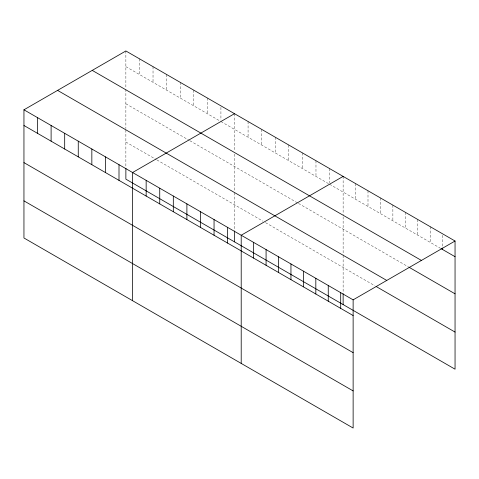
<?xml version="1.0" encoding="UTF-8"?>
<svg xmlns="http://www.w3.org/2000/svg" width="479" height="479" viewBox="0 0 479 479"><rect width="100%" height="100%" fill="white"/><g stroke="black" fill="none" stroke-linecap="round" stroke-linejoin="round"><path stroke-width="0.36" stroke-dasharray="2.4 1.8" d="M125.869 66.653L219.627 120.78M220.921 121.528L328.905 183.87M329.552 184.247L440.752 248.445M125.869 103.775L189.241 140.359M189.888 140.73L297.866 203.078M298.513 203.449L408.419 266.899M125.869 142.023L156.262 159.567M156.908 159.938L262.953 221.166M265.54 222.657L374.841 285.759M442.614 235.327L442.614 246.535M430.178 226.651L430.178 242.344M417.742 219.472L417.742 235.165M405.306 212.293L405.306 227.986M392.87 205.114L392.87 220.801M380.434 197.935L380.434 213.622M367.998 190.756L367.998 206.443M355.568 183.577L355.568 199.264M343.132 176.398L343.132 214.652M343.132 216.831L343.132 254.702M343.132 255.415L343.132 292.202M329.552 168.554L329.552 182.75M315.972 160.716L315.972 176.404M302.393 152.879L302.393 168.566M288.813 145.035L288.813 160.728M275.233 137.198L275.233 152.885M261.66 129.36L261.66 145.047M248.08 121.522L248.08 137.21M234.5 113.679L234.5 151.202M234.5 154.118L234.5 191.283M234.5 192.696L234.5 229.483M220.921 107.332L220.921 120.037M207.341 98.003L207.341 113.691M193.767 90.16L193.767 105.853M180.188 82.322L180.188 98.009M166.608 74.484L166.608 90.172M153.029 66.641L153.029 82.334M139.449 58.803L139.449 74.49M125.869 50.966L125.869 88.489M125.869 89.214L125.869 128.564M125.869 129.983L125.869 166.77"/><path stroke-width="0.72" d="M23.95 109.805L353.131 299.854L353.131 428.034L23.95 237.985L23.95 109.805L125.869 50.966L455.05 241.015L455.05 369.195L125.869 179.146L125.869 168.225M234.5 113.679L132.581 172.524L132.581 300.704M343.132 176.398L241.206 235.243L241.206 363.417M353.131 299.854L455.05 241.015M441.369 248.805L455.05 256.702M92.237 70.383L421.418 260.432M409.036 267.258L455.05 293.825M57.582 90.387L386.763 280.437M376.081 286.478L455.05 332.073M23.95 125.498L353.131 315.547M23.95 162.621L353.131 352.67M23.95 200.863L353.131 390.912M442.614 248.026L442.614 249.523M343.132 293.657L343.132 304.578M340.695 292.675L340.695 308.368M328.259 285.496L328.259 301.189M315.823 278.317L315.823 294.004M303.387 271.138L303.387 286.825M290.951 263.959L290.951 279.646M278.515 256.78L278.515 272.467M266.079 249.601L266.079 265.288M253.642 242.422L253.642 258.109M234.5 230.944L234.5 241.859M227.627 227.399L227.627 243.087M214.053 219.562L214.053 235.249M200.473 211.724L200.473 227.411M186.894 203.88L186.894 219.574M173.314 196.043L173.314 211.73M159.735 188.205L159.735 203.892M146.155 180.361L146.155 196.055M119.002 164.686L119.002 180.373M105.422 156.843L105.422 172.536M91.842 149.005L91.842 164.692M78.263 141.167L78.263 156.855M64.683 133.324L64.683 149.017M51.109 125.486L51.109 141.173M37.53 117.648L37.53 133.336"/></g></svg>
